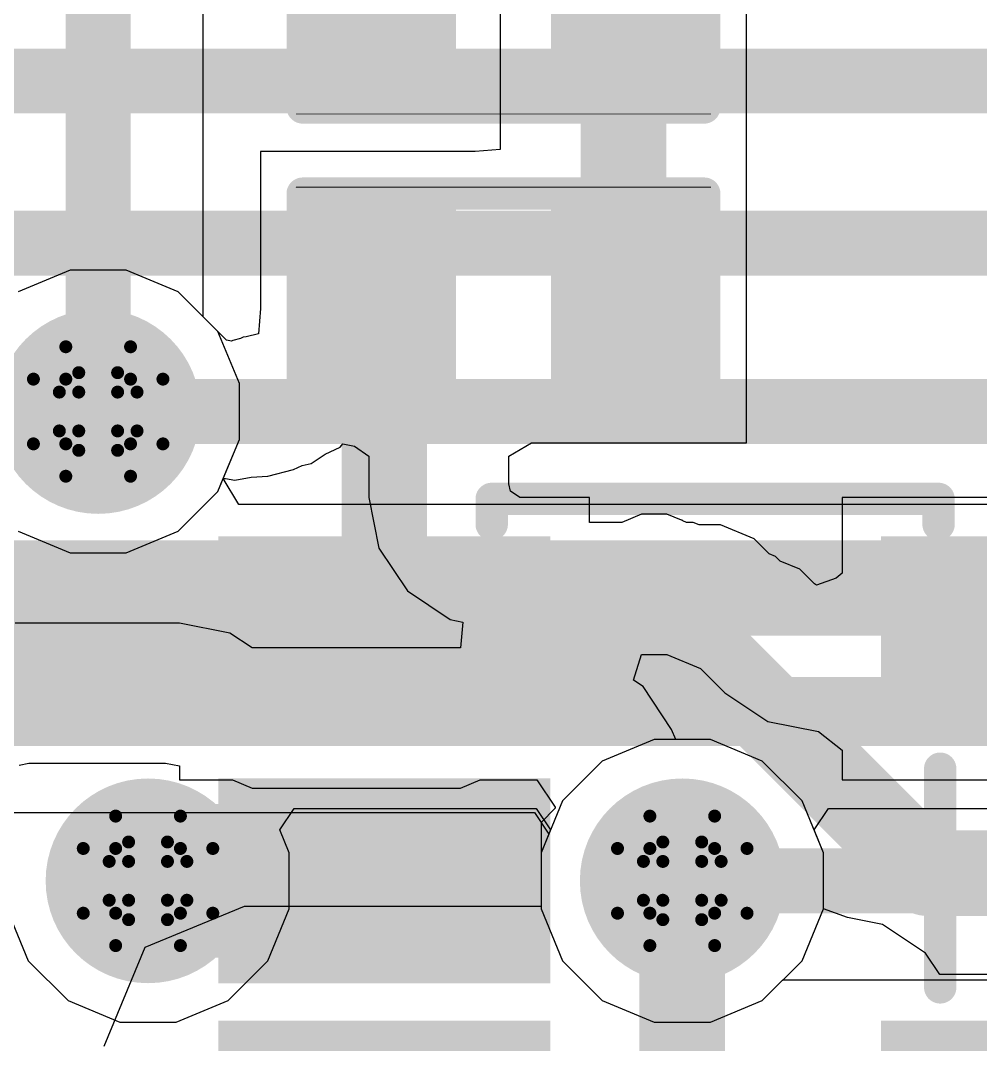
# Model space of a CAD drawing. Header units: inches. Extents: x -4 to 5258, y -4 to 5281.
# Drawn here: x 16.865 to 20.63, y 22.591 to 26.609 of the extents above; entities that cross this region are included whole.
import ezdxf

# ---------------------------------------------------------------- set-up
doc = ezdxf.new("R2010")
doc.units = ezdxf.units.IN
for name, color, linetype in [('Bottom Layer', 5, 'Continuous'), ('Bottom Solder', 6, 'Continuous'), ('Drill Drawing', 1, 'Continuous'), ('Layer 1', 16, 'Continuous'), ('Layer 2', 76, 'Continuous'), ('Top Layer', 1, 'Continuous'), ('Top Overlay', 2, 'Continuous'), ('Top Paste', 8, 'Continuous'), ('Top Solder', 216, 'Continuous'), ('Via Holes', 16, 'Continuous')]:
    doc.layers.add(name, color=color, linetype=linetype)

# ---------------------------------------------------------------- blocks, each defined once
blk = doc.blocks.new('SOT_23_5_27')
at = {"layer": 'Top Layer'}
for points in [[(-1.85000011, 1.25000004), (-0.74999977, 1.25000004), (-0.74999977, 0.65000124), (-1.85000011, 0.65000124)], [(0.74999977, 1.25000004), (1.85000011, 1.25000004), (1.85000011, 0.65000124), (0.74999977, 0.65000124)], [(-1.85000011, 0.2999994), (-0.74999977, 0.2999994), (-0.74999977, -0.2999994), (-1.85000011, -0.2999994)], [(-1.85000011, -0.65000124), (-0.74999977, -0.65000124), (-0.74999977, -1.25000004), (-1.85000011, -1.25000004)], [(0.74999977, -0.65000124), (1.85000011, -0.65000124), (1.85000011, -1.25000004), (0.74999977, -1.25000004)]]:
    blk.add_hatch(color=1, dxfattribs=at).paths.add_polyline_path(points)
at = {"layer": 'Top Paste'}
for points in [[(-1.85000011, 1.25000004), (-0.74999977, 1.25000004), (-0.74999977, 0.65000124), (-1.85000011, 0.65000124)], [(0.74999977, 1.25000004), (1.85000011, 1.25000004), (1.85000011, 0.65000124), (0.74999977, 0.65000124)], [(-1.85000011, 0.2999994), (-0.74999977, 0.2999994), (-0.74999977, -0.2999994), (-1.85000011, -0.2999994)], [(-1.85000011, -0.65000124), (-0.74999977, -0.65000124), (-0.74999977, -1.25000004), (-1.85000011, -1.25000004)], [(0.74999977, -0.65000124), (1.85000011, -0.65000124), (1.85000011, -1.25000004), (0.74999977, -1.25000004)]]:
    blk.add_hatch(color=8, dxfattribs=at).paths.add_polyline_path(points)
at = {"layer": 'Top Solder'}
for points in [[(-1.95160011, 1.35160004), (-0.6483997699999999, 1.35160004), (-0.6483997699999999, 0.54840124), (-1.95160011, 0.54840124)], [(0.6483997699999999, 1.35160004), (1.95160011, 1.35160004), (1.95160011, 0.54840124), (0.6483997699999999, 0.54840124)], [(-1.95160011, 0.4015993999999999), (-0.6483997699999999, 0.4015993999999999), (-0.6483997699999999, -0.4015993999999999), (-1.95160011, -0.4015993999999999)], [(-1.95160011, -0.54840124), (-0.6483997699999999, -0.54840124), (-0.6483997699999999, -1.35160004), (-1.95160011, -1.35160004)], [(0.6483997699999999, -0.54840124), (1.95160011, -0.54840124), (1.95160011, -1.35160004), (0.6483997699999999, -1.35160004)]]:
    blk.add_hatch(color=216, dxfattribs=at).paths.add_polyline_path(points)
at = {"layer": 'Top Overlay'}
for points in [[(-0.87900256, 1.3986002, 0.127, 0.127, 0), (-0.87900256, 1.4986, 0.127, 0.127, 0)], [(-0.87900256, 1.4986, 0.127, 0.127, 0), (0.8735974400000001, 1.4986, 0.127, 0.127, 0)], [(0.8735974400000001, 1.3986002, 0.127, 0.127, 0), (0.8735974400000001, 1.4986, 0.127, 0.127, 0)], [(-2.1336, 0.8128, 0.127, 0.127, 0), (-2.1336, 1.0668, 0.127, 0.127, 0)], [(-2.1336, 1.0668, 0.127, 0.127, 0), (-2.0066, 0.9397999999999999, 0.127, 0.127, 0)], [(-2.1336, 0.8128, 0.127, 0.127, 0), (-2.0066, 0.9397999999999999, 0.127, 0.127, 0)], [(0.88000078, -0.41800018, 0.127, 0.127, 0), (0.88000078, 0.43999912, 0.127, 0.127, 0)], [(-0.87900256, -1.4986, 0.127, 0.127, 0), (-0.87900256, -1.3986002, 0.127, 0.127, 0)], [(0.8735974400000001, -1.4986, 0.127, 0.127, 0), (0.8735974400000001, -1.3986002, 0.127, 0.127, 0)], [(-0.87900256, -1.4986, 0.127, 0.127, 0), (0.8735974400000001, -1.4986, 0.127, 0.127, 0)]]:
    blk.add_lwpolyline(points, format="xyseb", dxfattribs=at)
for points in [[(-0.9107525599999998, 1.4986, 0.0635, 0.0635, 1), (-0.8472525599999999, 1.4986, 0.0635, 0.0635, 1)], [(-0.9107525599999998, 1.4986, 0.0635, 0.0635, 1), (-0.8472525599999999, 1.4986, 0.0635, 0.0635, 1)], [(0.84184744, 1.4986, 0.0635, 0.0635, 1), (0.9053474399999999, 1.4986, 0.0635, 0.0635, 1)], [(0.84184744, 1.4986, 0.0635, 0.0635, 1), (0.9053474399999999, 1.4986, 0.0635, 0.0635, 1)], [(-0.9107525599999998, 1.3986002, 0.0635, 0.0635, 1), (-0.8472525599999999, 1.3986002, 0.0635, 0.0635, 1)], [(0.84184744, 1.3986002, 0.0635, 0.0635, 1), (0.9053474399999999, 1.3986002, 0.0635, 0.0635, 1)], [(-2.16535, 1.0668, 0.0635, 0.0635, 1), (-2.10185, 1.0668, 0.0635, 0.0635, 1)], [(-2.16535, 1.0668, 0.0635, 0.0635, 1), (-2.10185, 1.0668, 0.0635, 0.0635, 1)], [(-2.03835, 0.9397999999999999, 0.0635, 0.0635, 1), (-1.97485, 0.9397999999999999, 0.0635, 0.0635, 1)], [(-2.03835, 0.9397999999999999, 0.0635, 0.0635, 1), (-1.97485, 0.9397999999999999, 0.0635, 0.0635, 1)], [(-2.16535, 0.8128, 0.0635, 0.0635, 1), (-2.10185, 0.8128, 0.0635, 0.0635, 1)], [(-2.16535, 0.8128, 0.0635, 0.0635, 1), (-2.10185, 0.8128, 0.0635, 0.0635, 1)], [(0.84825078, 0.43999912, 0.0635, 0.0635, 1), (0.91175078, 0.43999912, 0.0635, 0.0635, 1)], [(0.84825078, -0.41800018, 0.0635, 0.0635, 1), (0.91175078, -0.41800018, 0.0635, 0.0635, 1)], [(-0.9107525599999998, -1.3986002, 0.0635, 0.0635, 1), (-0.8472525599999999, -1.3986002, 0.0635, 0.0635, 1)], [(0.84184744, -1.3986002, 0.0635, 0.0635, 1), (0.9053474399999999, -1.3986002, 0.0635, 0.0635, 1)], [(-0.9107525599999998, -1.4986, 0.0635, 0.0635, 1), (-0.8472525599999999, -1.4986, 0.0635, 0.0635, 1)], [(-0.9107525599999998, -1.4986, 0.0635, 0.0635, 1), (-0.8472525599999999, -1.4986, 0.0635, 0.0635, 1)], [(0.84184744, -1.4986, 0.0635, 0.0635, 1), (0.9053474399999999, -1.4986, 0.0635, 0.0635, 1)], [(0.84184744, -1.4986, 0.0635, 0.0635, 1), (0.9053474399999999, -1.4986, 0.0635, 0.0635, 1)]]:
    blk.add_lwpolyline(points, format="xyseb", close=True, dxfattribs=at)
blk = doc.blocks.new('R___0402_89')
at = {"layer": 'Top Layer'}
for points in [[(-0.6985, -0.3175), (-0.6985, 0.3175), (-0.2412999999999999, 0.3175), (-0.2413, -0.3175)], [(0.2412999999999999, -0.3175), (0.2413, 0.3175), (0.6985, 0.3175), (0.6985, -0.3175)]]:
    blk.add_hatch(color=1, dxfattribs=at).paths.add_polyline_path(points)
at = {"layer": 'Top Paste'}
for points in [[(-0.6985, -0.3175), (-0.6985, 0.3175), (-0.2412999999999999, 0.3175), (-0.2413, -0.3175)], [(0.2412999999999999, -0.3175), (0.2413, 0.3175), (0.6985, 0.3175), (0.6985, -0.3175)]]:
    blk.add_hatch(color=8, dxfattribs=at).paths.add_polyline_path(points)
at = {"layer": 'Top Solder'}
for points in [[(-0.75350116, -0.37250116), (-0.75350116, 0.37250116), (-0.1862988399999999, 0.37250116), (-0.18629884, -0.37250116)], [(0.1862988399999999, -0.37250116), (0.18629884, 0.37250116), (0.75350116, 0.37250116), (0.75350116, -0.37250116)]]:
    blk.add_hatch(color=216, dxfattribs=at).paths.add_polyline_path(points)
at = {"layer": 'Top Overlay'}
for points in [[(-0.7874, -0.4064, 0.127, 0.127, 0), (-0.7874, 0.4064, 0.127, 0.127, 0)], [(-0.7874, 0.4064, 0.127, 0.127, 0), (0.7874, 0.4064, 0.127, 0.127, 0)], [(0.7874, -0.4064, 0.127, 0.127, 0), (0.7874, 0.4064, 0.127, 0.127, 0)], [(-0.7874, -0.4064, 0.127, 0.127, 0), (0.7874, -0.4064, 0.127, 0.127, 0)], [(-0.8128, -0.4318, 0.0032258, 0.0032258, 0), (0.8127974599999999, -0.4318, 0.0032258, 0.0032258, 0)]]:
    blk.add_lwpolyline(points, format="xyseb", dxfattribs=at)
for points in [[(-0.8191499999999999, 0.4064, 0.0635, 0.0635, 1), (-0.7556499999999999, 0.4064, 0.0635, 0.0635, 1)], [(-0.8191499999999999, 0.4064, 0.0635, 0.0635, 1), (-0.7556499999999999, 0.4064, 0.0635, 0.0635, 1)], [(0.7556499999999999, 0.4064, 0.0635, 0.0635, 1), (0.8191499999999999, 0.4064, 0.0635, 0.0635, 1)], [(0.7556499999999999, 0.4064, 0.0635, 0.0635, 1), (0.8191499999999999, 0.4064, 0.0635, 0.0635, 1)], [(-0.8191499999999999, -0.4064, 0.0635, 0.0635, 1), (-0.7556499999999999, -0.4064, 0.0635, 0.0635, 1)], [(-0.8191499999999999, -0.4064, 0.0635, 0.0635, 1), (-0.7556499999999999, -0.4064, 0.0635, 0.0635, 1)], [(0.7556499999999999, -0.4064, 0.0635, 0.0635, 1), (0.8191499999999999, -0.4064, 0.0635, 0.0635, 1)], [(0.7556499999999999, -0.4064, 0.0635, 0.0635, 1), (0.8191499999999999, -0.4064, 0.0635, 0.0635, 1)], [(-0.81360518, -0.4318, 0.0016129, 0.0016129, 1), (-0.8119948199999999, -0.4318, 0.0016129, 0.0016129, 1)], [(0.81199228, -0.4318, 0.0016129, 0.0016129, 1), (0.8136026399999999, -0.4318, 0.0016129, 0.0016129, 1)]]:
    blk.add_lwpolyline(points, format="xyseb", close=True, dxfattribs=at)
blk = doc.blocks.new('R___0402_91')
at = {"layer": 'Top Layer'}
for points in [[(-0.6985, -0.3175), (-0.6985, 0.3175), (-0.2412999999999999, 0.3175), (-0.2413, -0.3175)], [(0.2412999999999999, -0.3175), (0.2413, 0.3175), (0.6985, 0.3175), (0.6985, -0.3175)]]:
    blk.add_hatch(color=1, dxfattribs=at).paths.add_polyline_path(points)
at = {"layer": 'Top Paste'}
for points in [[(-0.6985, -0.3175), (-0.6985, 0.3175), (-0.2412999999999999, 0.3175), (-0.2413, -0.3175)], [(0.2412999999999999, -0.3175), (0.2413, 0.3175), (0.6985, 0.3175), (0.6985, -0.3175)]]:
    blk.add_hatch(color=8, dxfattribs=at).paths.add_polyline_path(points)
at = {"layer": 'Top Solder'}
for points in [[(-0.75350116, -0.37250116), (-0.75350116, 0.37250116), (-0.1862988399999999, 0.37250116), (-0.18629884, -0.37250116)], [(0.1862988399999999, -0.37250116), (0.18629884, 0.37250116), (0.75350116, 0.37250116), (0.75350116, -0.37250116)]]:
    blk.add_hatch(color=216, dxfattribs=at).paths.add_polyline_path(points)
at = {"layer": 'Top Overlay'}
for points in [[(-0.7874, -0.4064, 0.127, 0.127, 0), (-0.78740254, 0.40640254, 0.127, 0.127, 0)], [(0.7874, 0.4064, 0.127, 0.127, 0), (-0.78740254, 0.40640254, 0.127, 0.127, 0)], [(0.7874, 0.4064, 0.127, 0.127, 0), (0.7874, -0.4064, 0.127, 0.127, 0)], [(0.7874, -0.4064, 0.127, 0.127, 0), (-0.7874, -0.4064, 0.127, 0.127, 0)], [(0.8128, -0.4318, 0.0032258, 0.0032258, 0), (-0.8127974599999999, -0.4317974599999999, 0.0032258, 0.0032258, 0)]]:
    blk.add_lwpolyline(points, format="xyseb", dxfattribs=at)
for points in [[(-0.8191525399999998, 0.40640254, 0.0635, 0.0635, 1), (-0.75565254, 0.40640254, 0.0635, 0.0635, 1)], [(-0.8191525399999998, 0.40640254, 0.0635, 0.0635, 1), (-0.75565254, 0.40640254, 0.0635, 0.0635, 1)], [(0.7556499999999999, 0.4064, 0.0635, 0.0635, 1), (0.8191499999999999, 0.4064, 0.0635, 0.0635, 1)], [(0.7556499999999999, 0.4064, 0.0635, 0.0635, 1), (0.8191499999999999, 0.4064, 0.0635, 0.0635, 1)], [(-0.8191499999999999, -0.4064, 0.0635, 0.0635, 1), (-0.7556499999999999, -0.4064, 0.0635, 0.0635, 1)], [(-0.8191499999999999, -0.4064, 0.0635, 0.0635, 1), (-0.7556499999999999, -0.4064, 0.0635, 0.0635, 1)], [(0.7556499999999999, -0.4064, 0.0635, 0.0635, 1), (0.8191499999999999, -0.4064, 0.0635, 0.0635, 1)], [(0.7556499999999999, -0.4064, 0.0635, 0.0635, 1), (0.8191499999999999, -0.4064, 0.0635, 0.0635, 1)], [(-0.8136026399999999, -0.4317974599999999, 0.0016129, 0.0016129, 1), (-0.81199228, -0.4317974599999999, 0.0016129, 0.0016129, 1)], [(0.8119948199999999, -0.4318, 0.0016129, 0.0016129, 1), (0.81360518, -0.4318, 0.0016129, 0.0016129, 1)]]:
    blk.add_lwpolyline(points, format="xyseb", close=True, dxfattribs=at)

msp = doc.modelspace()

# ---------------------------------------------------------------- hatches: boundary and pattern name
at = {"layer": 'Bottom Layer'}
h = msp.add_hatch(color=5, dxfattribs=at)
edge = h.paths.add_edge_path()
edge.add_arc((17.16941448, 25.07461838), 0.2999994, 0, 360)
h = msp.add_hatch(color=5, dxfattribs=at)
edge = h.paths.add_edge_path()
edge.add_arc((17.36494114, 23.23309552), 0.2999994, 0, 360)
h = msp.add_hatch(color=5, dxfattribs=at)
edge = h.paths.add_edge_path()
edge.add_arc((19.46017444, 23.23309552), 0.2999994, 0, 360)
at = {"layer": 'Bottom Solder'}
h = msp.add_hatch(color=6, dxfattribs=at)
edge = h.paths.add_edge_path()
edge.add_arc((17.16941448, 25.07461838), 0.4015993999999999, 0, 360)
h = msp.add_hatch(color=6, dxfattribs=at)
edge = h.paths.add_edge_path()
edge.add_arc((17.36494114, 23.23309552), 0.4015993999999999, 0, 360)
h = msp.add_hatch(color=6, dxfattribs=at)
edge = h.paths.add_edge_path()
edge.add_arc((19.46017444, 23.23309552), 0.4015993999999999, 0, 360)
at = {"layer": 'Layer 1'}
h = msp.add_hatch(color=16, dxfattribs=at)
edge = h.paths.add_edge_path()
edge.add_arc((17.16941448, 25.07461838), 0.2999994, 0, 360)
h = msp.add_hatch(color=16, dxfattribs=at)
edge = h.paths.add_edge_path()
edge.add_arc((17.36494114, 23.23309552), 0.2999994, 0, 360)
h = msp.add_hatch(color=16, dxfattribs=at)
edge = h.paths.add_edge_path()
edge.add_arc((19.46017444, 23.23309552), 0.2999994, 0, 360)
at = {"layer": 'Layer 2'}
h = msp.add_hatch(color=76, dxfattribs=at)
edge = h.paths.add_edge_path()
edge.add_arc((17.16941448, 25.07461838), 0.2999994, 0, 360)
h = msp.add_hatch(color=76, dxfattribs=at)
edge = h.paths.add_edge_path()
edge.add_arc((17.36494114, 23.23309552), 0.2999994, 0, 360)
h = msp.add_hatch(color=76, dxfattribs=at)
edge = h.paths.add_edge_path()
edge.add_arc((19.46017444, 23.23309552), 0.2999994, 0, 360)
at = {"layer": 'Top Layer'}
h = msp.add_hatch(color=1, dxfattribs=at)
edge = h.paths.add_edge_path()
edge.add_arc((17.16941448, 25.07461838), 0.2999994, 0, 360)
h = msp.add_hatch(color=1, dxfattribs=at)
edge = h.paths.add_edge_path()
edge.add_arc((17.36494114, 23.23309552), 0.2999994, 0, 360)
msp.add_hatch(color=1, dxfattribs=at).paths.add_polyline_path([(18.29177698, 22.93182104), (18.29177698, 23.53394328), (17.36494114, 23.53394328), (17.36494114, 22.93182104)])
h = msp.add_hatch(color=1, dxfattribs=at)
edge = h.paths.add_edge_path()
edge.add_arc((19.46017444, 23.23309552), 0.2999994, 0, 360)
at = {"layer": 'Top Solder'}
h = msp.add_hatch(color=216, dxfattribs=at)
edge = h.paths.add_edge_path()
edge.add_arc((17.16941448, 25.07461838), 0.4015993999999999, 0, 360)
h = msp.add_hatch(color=216, dxfattribs=at)
edge = h.paths.add_edge_path()
edge.add_arc((17.36494114, 23.23309552), 0.4015993999999999, 0, 360)
h = msp.add_hatch(color=216, dxfattribs=at)
edge = h.paths.add_edge_path()
edge.add_arc((19.46017444, 23.23309552), 0.4015993999999999, 0, 360)
at = {"layer": 'Via Holes'}
h = msp.add_hatch(color=7, dxfattribs=at)
edge = h.paths.add_edge_path()
edge.add_arc((17.16941448, 25.07461838), 0.1499997, 0, 360)
h = msp.add_hatch(color=7, dxfattribs=at)
edge = h.paths.add_edge_path()
edge.add_arc((17.36494114, 23.23309552), 0.1499997, 0, 360)
h = msp.add_hatch(color=7, dxfattribs=at)
edge = h.paths.add_edge_path()
edge.add_arc((19.46017444, 23.23309552), 0.1499997, 0, 360)

# ---------------------------------------------------------------- linework, layer by layer
at = {"layer": 'Bottom Layer'}
for p, q in [((17.05921658, 25.62861778), (16.85560002, 25.54427708)), ((17.27961238, 25.62861778), (17.05921658, 25.62861778)), ((17.48322894, 25.54427708), (17.27961238, 25.62861778)), ((17.63907318, 25.38843284), (17.48322894, 25.54427708)), ((17.72341388, 25.18481628), (17.63907318, 25.38843284)), ((17.72341388, 24.96442048), (17.72341388, 25.18481628)), ((17.66013232, 24.8116471), (17.72341388, 24.96442048)), ((17.72106184, 24.71004456), (17.66013232, 24.8116471)), ((26.9768574, 24.71004456), (17.72106184, 24.71004456)), ((15.70968156, 23.50131444), (18.88019084, 23.50131444)), ((18.88019084, 23.50131444), (18.93663726, 23.41683658)), ((18.93663726, 23.41683658), (18.90617504, 23.34329342)), ((18.90617504, 23.34329342), (18.90617504, 23.12289762)), ((18.90617504, 23.12289762), (18.99051574, 22.91928106)), ((18.99051574, 22.91928106), (19.14635998, 22.76343682)), ((19.7739889, 22.76343682), (19.85518254, 22.84463046)), ((19.85518254, 22.84463046), (21.45858294, 22.84463046)), ((19.14635998, 22.76343682), (19.34997654, 22.67909612)), ((19.57037234, 22.67909612), (19.7739889, 22.76343682)), ((19.34997654, 22.67909612), (19.57037234, 22.67909612))]:
    msp.add_line(p, q, dxfattribs=at)
for points in [[(9.87042984, 24.3215795, 0.254, 0.254, 0), (27.13776386, 24.3215795, 0.254, 0.254, 0)], [(9.8565716, 23.8897795, 0.254, 0.254, 0), (27.3166205, 23.8897795, 0.254, 0.254, 0)], [(19.46017444, 23.23309552, 0.254, 0.254, 0), (28.47186584, 23.23309552, 0.254, 0.254, 0)]]:
    msp.add_lwpolyline(points, format="xyseb", dxfattribs=at)
msp.add_lwpolyline([(19.39667444, 23.23309552, 0.127, 0.127, 1), (19.52367444, 23.23309552, 0.127, 0.127, 1)], format="xyseb", close=True, dxfattribs=at)
at = {"layer": 'Drill Drawing'}
for points in [[(17.04241448, 25.20161838, 0.0508, 0.0508, 0), (17.04241448, 25.32861838, 0.0508, 0.0508, 0)], [(17.04241448, 25.32861838, 0.0508, 0.0508, 0), (17.29641448, 25.32861838, 0.0508, 0.0508, 0)], [(17.29641448, 25.20161838, 0.0508, 0.0508, 0), (17.29641448, 25.32861838, 0.0508, 0.0508, 0)], [(17.09321448, 25.15081838, 0.0508, 0.0508, 0), (17.09321448, 25.22701838, 0.0508, 0.0508, 0)], [(17.09321448, 25.22701838, 0.0508, 0.0508, 0), (17.24561448, 25.22701838, 0.0508, 0.0508, 0)], [(17.24561448, 25.15081838, 0.0508, 0.0508, 0), (17.24561448, 25.22701838, 0.0508, 0.0508, 0)], [(16.91541448, 24.94761838, 0.0508, 0.0508, 0), (16.91541448, 25.20161838, 0.0508, 0.0508, 0)], [(16.91541448, 25.20161838, 0.0508, 0.0508, 0), (17.04241448, 25.20161838, 0.0508, 0.0508, 0)], [(17.29641448, 25.20161838, 0.0508, 0.0508, 0), (17.42341448, 25.20161838, 0.0508, 0.0508, 0)], [(17.42341448, 24.94761838, 0.0508, 0.0508, 0), (17.42341448, 25.20161838, 0.0508, 0.0508, 0)], [(17.01701448, 24.99841838, 0.0508, 0.0508, 0), (17.01701448, 25.15081838, 0.0508, 0.0508, 0)], [(17.01701448, 25.15081838, 0.0508, 0.0508, 0), (17.09321448, 25.15081838, 0.0508, 0.0508, 0)], [(17.24561448, 25.15081838, 0.0508, 0.0508, 0), (17.32181448, 25.15081838, 0.0508, 0.0508, 0)], [(17.32181448, 24.99841838, 0.0508, 0.0508, 0), (17.32181448, 25.15081838, 0.0508, 0.0508, 0)], [(17.01701448, 24.99841838, 0.0508, 0.0508, 0), (17.09321448, 24.99841838, 0.0508, 0.0508, 0)], [(17.09321448, 24.92221838, 0.0508, 0.0508, 0), (17.09321448, 24.99841838, 0.0508, 0.0508, 0)], [(17.24561448, 24.99841838, 0.0508, 0.0508, 0), (17.32181448, 24.99841838, 0.0508, 0.0508, 0)], [(17.24561448, 24.92221838, 0.0508, 0.0508, 0), (17.24561448, 24.99841838, 0.0508, 0.0508, 0)], [(16.91541448, 24.94761838, 0.0508, 0.0508, 0), (17.04241448, 24.94761838, 0.0508, 0.0508, 0)], [(17.04241448, 24.82061838, 0.0508, 0.0508, 0), (17.04241448, 24.94761838, 0.0508, 0.0508, 0)], [(17.29641448, 24.94761838, 0.0508, 0.0508, 0), (17.42341448, 24.94761838, 0.0508, 0.0508, 0)], [(17.29641448, 24.82061838, 0.0508, 0.0508, 0), (17.29641448, 24.94761838, 0.0508, 0.0508, 0)], [(17.09321448, 24.92221838, 0.0508, 0.0508, 0), (17.24561448, 24.92221838, 0.0508, 0.0508, 0)], [(17.04241448, 24.82061838, 0.0508, 0.0508, 0), (17.29641448, 24.82061838, 0.0508, 0.0508, 0)], [(17.23794114, 23.36009552, 0.0508, 0.0508, 0), (17.23794114, 23.48709552, 0.0508, 0.0508, 0)], [(17.23794114, 23.48709552, 0.0508, 0.0508, 0), (17.49194114, 23.48709552, 0.0508, 0.0508, 0)], [(17.49194114, 23.36009552, 0.0508, 0.0508, 0), (17.49194114, 23.48709552, 0.0508, 0.0508, 0)], [(19.33317444, 23.36009552, 0.0508, 0.0508, 0), (19.33317444, 23.48709552, 0.0508, 0.0508, 0)], [(19.33317444, 23.48709552, 0.0508, 0.0508, 0), (19.58717444, 23.48709552, 0.0508, 0.0508, 0)], [(19.58717444, 23.36009552, 0.0508, 0.0508, 0), (19.58717444, 23.48709552, 0.0508, 0.0508, 0)], [(17.11094114, 23.10609552, 0.0508, 0.0508, 0), (17.11094114, 23.36009552, 0.0508, 0.0508, 0)], [(17.11094114, 23.36009552, 0.0508, 0.0508, 0), (17.23794114, 23.36009552, 0.0508, 0.0508, 0)], [(17.28874114, 23.30929552, 0.0508, 0.0508, 0), (17.28874114, 23.38549552, 0.0508, 0.0508, 0)], [(17.28874114, 23.38549552, 0.0508, 0.0508, 0), (17.44114114, 23.38549552, 0.0508, 0.0508, 0)], [(17.44114114, 23.30929552, 0.0508, 0.0508, 0), (17.44114114, 23.38549552, 0.0508, 0.0508, 0)], [(17.49194114, 23.36009552, 0.0508, 0.0508, 0), (17.61894114, 23.36009552, 0.0508, 0.0508, 0)], [(17.61894114, 23.10609552, 0.0508, 0.0508, 0), (17.61894114, 23.36009552, 0.0508, 0.0508, 0)], [(19.20617444, 23.10609552, 0.0508, 0.0508, 0), (19.20617444, 23.36009552, 0.0508, 0.0508, 0)], [(19.20617444, 23.36009552, 0.0508, 0.0508, 0), (19.33317444, 23.36009552, 0.0508, 0.0508, 0)], [(19.38397444, 23.30929552, 0.0508, 0.0508, 0), (19.38397444, 23.38549552, 0.0508, 0.0508, 0)], [(19.38397444, 23.38549552, 0.0508, 0.0508, 0), (19.53637444, 23.38549552, 0.0508, 0.0508, 0)], [(19.53637444, 23.30929552, 0.0508, 0.0508, 0), (19.53637444, 23.38549552, 0.0508, 0.0508, 0)], [(19.58717444, 23.36009552, 0.0508, 0.0508, 0), (19.71417444, 23.36009552, 0.0508, 0.0508, 0)], [(19.71417444, 23.10609552, 0.0508, 0.0508, 0), (19.71417444, 23.36009552, 0.0508, 0.0508, 0)], [(17.21254114, 23.15689552, 0.0508, 0.0508, 0), (17.21254114, 23.30929552, 0.0508, 0.0508, 0)], [(17.21254114, 23.30929552, 0.0508, 0.0508, 0), (17.28874114, 23.30929552, 0.0508, 0.0508, 0)], [(17.44114114, 23.30929552, 0.0508, 0.0508, 0), (17.51734114, 23.30929552, 0.0508, 0.0508, 0)], [(17.51734114, 23.15689552, 0.0508, 0.0508, 0), (17.51734114, 23.30929552, 0.0508, 0.0508, 0)], [(19.30777444, 23.15689552, 0.0508, 0.0508, 0), (19.30777444, 23.30929552, 0.0508, 0.0508, 0)], [(19.30777444, 23.30929552, 0.0508, 0.0508, 0), (19.38397444, 23.30929552, 0.0508, 0.0508, 0)], [(19.53637444, 23.30929552, 0.0508, 0.0508, 0), (19.61257444, 23.30929552, 0.0508, 0.0508, 0)], [(19.61257444, 23.15689552, 0.0508, 0.0508, 0), (19.61257444, 23.30929552, 0.0508, 0.0508, 0)], [(17.21254114, 23.15689552, 0.0508, 0.0508, 0), (17.28874114, 23.15689552, 0.0508, 0.0508, 0)], [(17.28874114, 23.08069552, 0.0508, 0.0508, 0), (17.28874114, 23.15689552, 0.0508, 0.0508, 0)], [(17.44114114, 23.15689552, 0.0508, 0.0508, 0), (17.51734114, 23.15689552, 0.0508, 0.0508, 0)], [(17.44114114, 23.08069552, 0.0508, 0.0508, 0), (17.44114114, 23.15689552, 0.0508, 0.0508, 0)], [(19.30777444, 23.15689552, 0.0508, 0.0508, 0), (19.38397444, 23.15689552, 0.0508, 0.0508, 0)], [(19.38397444, 23.08069552, 0.0508, 0.0508, 0), (19.38397444, 23.15689552, 0.0508, 0.0508, 0)], [(19.53637444, 23.15689552, 0.0508, 0.0508, 0), (19.61257444, 23.15689552, 0.0508, 0.0508, 0)], [(19.53637444, 23.08069552, 0.0508, 0.0508, 0), (19.53637444, 23.15689552, 0.0508, 0.0508, 0)], [(17.11094114, 23.10609552, 0.0508, 0.0508, 0), (17.23794114, 23.10609552, 0.0508, 0.0508, 0)], [(17.23794114, 22.97909552, 0.0508, 0.0508, 0), (17.23794114, 23.10609552, 0.0508, 0.0508, 0)], [(17.28874114, 23.08069552, 0.0508, 0.0508, 0), (17.44114114, 23.08069552, 0.0508, 0.0508, 0)], [(17.49194114, 23.10609552, 0.0508, 0.0508, 0), (17.61894114, 23.10609552, 0.0508, 0.0508, 0)], [(17.49194114, 22.97909552, 0.0508, 0.0508, 0), (17.49194114, 23.10609552, 0.0508, 0.0508, 0)], [(19.20617444, 23.10609552, 0.0508, 0.0508, 0), (19.33317444, 23.10609552, 0.0508, 0.0508, 0)], [(19.33317444, 22.97909552, 0.0508, 0.0508, 0), (19.33317444, 23.10609552, 0.0508, 0.0508, 0)], [(19.38397444, 23.08069552, 0.0508, 0.0508, 0), (19.53637444, 23.08069552, 0.0508, 0.0508, 0)], [(19.58717444, 23.10609552, 0.0508, 0.0508, 0), (19.71417444, 23.10609552, 0.0508, 0.0508, 0)], [(19.58717444, 22.97909552, 0.0508, 0.0508, 0), (19.58717444, 23.10609552, 0.0508, 0.0508, 0)], [(17.23794114, 22.97909552, 0.0508, 0.0508, 0), (17.49194114, 22.97909552, 0.0508, 0.0508, 0)], [(19.33317444, 22.97909552, 0.0508, 0.0508, 0), (19.58717444, 22.97909552, 0.0508, 0.0508, 0)]]:
    msp.add_lwpolyline(points, format="xyseb", dxfattribs=at)
for points in [[(17.02971448, 25.32861838, 0.0254, 0.0254, 1), (17.05511448, 25.32861838, 0.0254, 0.0254, 1)], [(17.02971448, 25.32861838, 0.0254, 0.0254, 1), (17.05511448, 25.32861838, 0.0254, 0.0254, 1)], [(17.28371448, 25.32861838, 0.0254, 0.0254, 1), (17.30911448, 25.32861838, 0.0254, 0.0254, 1)], [(17.28371448, 25.32861838, 0.0254, 0.0254, 1), (17.30911448, 25.32861838, 0.0254, 0.0254, 1)], [(17.08051448, 25.22701838, 0.0254, 0.0254, 1), (17.10591448, 25.22701838, 0.0254, 0.0254, 1)], [(17.08051448, 25.22701838, 0.0254, 0.0254, 1), (17.10591448, 25.22701838, 0.0254, 0.0254, 1)], [(17.23291448, 25.22701838, 0.0254, 0.0254, 1), (17.25831448, 25.22701838, 0.0254, 0.0254, 1)], [(17.23291448, 25.22701838, 0.0254, 0.0254, 1), (17.25831448, 25.22701838, 0.0254, 0.0254, 1)], [(16.90271448, 25.20161838, 0.0254, 0.0254, 1), (16.92811448, 25.20161838, 0.0254, 0.0254, 1)], [(16.90271448, 25.20161838, 0.0254, 0.0254, 1), (16.92811448, 25.20161838, 0.0254, 0.0254, 1)], [(17.02971448, 25.20161838, 0.0254, 0.0254, 1), (17.05511448, 25.20161838, 0.0254, 0.0254, 1)], [(17.02971448, 25.20161838, 0.0254, 0.0254, 1), (17.05511448, 25.20161838, 0.0254, 0.0254, 1)], [(17.28371448, 25.20161838, 0.0254, 0.0254, 1), (17.30911448, 25.20161838, 0.0254, 0.0254, 1)], [(17.28371448, 25.20161838, 0.0254, 0.0254, 1), (17.30911448, 25.20161838, 0.0254, 0.0254, 1)], [(17.41071448, 25.20161838, 0.0254, 0.0254, 1), (17.43611448, 25.20161838, 0.0254, 0.0254, 1)], [(17.41071448, 25.20161838, 0.0254, 0.0254, 1), (17.43611448, 25.20161838, 0.0254, 0.0254, 1)], [(17.00431448, 25.15081838, 0.0254, 0.0254, 1), (17.02971448, 25.15081838, 0.0254, 0.0254, 1)], [(17.00431448, 25.15081838, 0.0254, 0.0254, 1), (17.02971448, 25.15081838, 0.0254, 0.0254, 1)], [(17.08051448, 25.15081838, 0.0254, 0.0254, 1), (17.10591448, 25.15081838, 0.0254, 0.0254, 1)], [(17.08051448, 25.15081838, 0.0254, 0.0254, 1), (17.10591448, 25.15081838, 0.0254, 0.0254, 1)], [(17.23291448, 25.15081838, 0.0254, 0.0254, 1), (17.25831448, 25.15081838, 0.0254, 0.0254, 1)], [(17.23291448, 25.15081838, 0.0254, 0.0254, 1), (17.25831448, 25.15081838, 0.0254, 0.0254, 1)], [(17.30911448, 25.15081838, 0.0254, 0.0254, 1), (17.33451448, 25.15081838, 0.0254, 0.0254, 1)], [(17.30911448, 25.15081838, 0.0254, 0.0254, 1), (17.33451448, 25.15081838, 0.0254, 0.0254, 1)], [(17.00431448, 24.99841838, 0.0254, 0.0254, 1), (17.02971448, 24.99841838, 0.0254, 0.0254, 1)], [(17.00431448, 24.99841838, 0.0254, 0.0254, 1), (17.02971448, 24.99841838, 0.0254, 0.0254, 1)], [(17.08051448, 24.99841838, 0.0254, 0.0254, 1), (17.10591448, 24.99841838, 0.0254, 0.0254, 1)], [(17.08051448, 24.99841838, 0.0254, 0.0254, 1), (17.10591448, 24.99841838, 0.0254, 0.0254, 1)], [(17.23291448, 24.99841838, 0.0254, 0.0254, 1), (17.25831448, 24.99841838, 0.0254, 0.0254, 1)], [(17.23291448, 24.99841838, 0.0254, 0.0254, 1), (17.25831448, 24.99841838, 0.0254, 0.0254, 1)], [(17.30911448, 24.99841838, 0.0254, 0.0254, 1), (17.33451448, 24.99841838, 0.0254, 0.0254, 1)], [(17.30911448, 24.99841838, 0.0254, 0.0254, 1), (17.33451448, 24.99841838, 0.0254, 0.0254, 1)], [(16.90271448, 24.94761838, 0.0254, 0.0254, 1), (16.92811448, 24.94761838, 0.0254, 0.0254, 1)], [(16.90271448, 24.94761838, 0.0254, 0.0254, 1), (16.92811448, 24.94761838, 0.0254, 0.0254, 1)], [(17.02971448, 24.94761838, 0.0254, 0.0254, 1), (17.05511448, 24.94761838, 0.0254, 0.0254, 1)], [(17.02971448, 24.94761838, 0.0254, 0.0254, 1), (17.05511448, 24.94761838, 0.0254, 0.0254, 1)], [(17.28371448, 24.94761838, 0.0254, 0.0254, 1), (17.30911448, 24.94761838, 0.0254, 0.0254, 1)], [(17.28371448, 24.94761838, 0.0254, 0.0254, 1), (17.30911448, 24.94761838, 0.0254, 0.0254, 1)], [(17.41071448, 24.94761838, 0.0254, 0.0254, 1), (17.43611448, 24.94761838, 0.0254, 0.0254, 1)], [(17.41071448, 24.94761838, 0.0254, 0.0254, 1), (17.43611448, 24.94761838, 0.0254, 0.0254, 1)], [(17.08051448, 24.92221838, 0.0254, 0.0254, 1), (17.10591448, 24.92221838, 0.0254, 0.0254, 1)], [(17.08051448, 24.92221838, 0.0254, 0.0254, 1), (17.10591448, 24.92221838, 0.0254, 0.0254, 1)], [(17.23291448, 24.92221838, 0.0254, 0.0254, 1), (17.25831448, 24.92221838, 0.0254, 0.0254, 1)], [(17.23291448, 24.92221838, 0.0254, 0.0254, 1), (17.25831448, 24.92221838, 0.0254, 0.0254, 1)], [(17.02971448, 24.82061838, 0.0254, 0.0254, 1), (17.05511448, 24.82061838, 0.0254, 0.0254, 1)], [(17.02971448, 24.82061838, 0.0254, 0.0254, 1), (17.05511448, 24.82061838, 0.0254, 0.0254, 1)], [(17.28371448, 24.82061838, 0.0254, 0.0254, 1), (17.30911448, 24.82061838, 0.0254, 0.0254, 1)], [(17.28371448, 24.82061838, 0.0254, 0.0254, 1), (17.30911448, 24.82061838, 0.0254, 0.0254, 1)], [(17.22524114, 23.48709552, 0.0254, 0.0254, 1), (17.25064114, 23.48709552, 0.0254, 0.0254, 1)], [(17.22524114, 23.48709552, 0.0254, 0.0254, 1), (17.25064114, 23.48709552, 0.0254, 0.0254, 1)], [(17.47924114, 23.48709552, 0.0254, 0.0254, 1), (17.50464114, 23.48709552, 0.0254, 0.0254, 1)], [(17.47924114, 23.48709552, 0.0254, 0.0254, 1), (17.50464114, 23.48709552, 0.0254, 0.0254, 1)], [(19.32047444, 23.48709552, 0.0254, 0.0254, 1), (19.34587444, 23.48709552, 0.0254, 0.0254, 1)], [(19.32047444, 23.48709552, 0.0254, 0.0254, 1), (19.34587444, 23.48709552, 0.0254, 0.0254, 1)], [(19.57447444, 23.48709552, 0.0254, 0.0254, 1), (19.59987444, 23.48709552, 0.0254, 0.0254, 1)], [(19.57447444, 23.48709552, 0.0254, 0.0254, 1), (19.59987444, 23.48709552, 0.0254, 0.0254, 1)], [(17.09824114, 23.36009552, 0.0254, 0.0254, 1), (17.12364114, 23.36009552, 0.0254, 0.0254, 1)], [(17.09824114, 23.36009552, 0.0254, 0.0254, 1), (17.12364114, 23.36009552, 0.0254, 0.0254, 1)], [(17.22524114, 23.36009552, 0.0254, 0.0254, 1), (17.25064114, 23.36009552, 0.0254, 0.0254, 1)], [(17.22524114, 23.36009552, 0.0254, 0.0254, 1), (17.25064114, 23.36009552, 0.0254, 0.0254, 1)], [(17.27604114, 23.38549552, 0.0254, 0.0254, 1), (17.30144114, 23.38549552, 0.0254, 0.0254, 1)], [(17.27604114, 23.38549552, 0.0254, 0.0254, 1), (17.30144114, 23.38549552, 0.0254, 0.0254, 1)], [(17.42844114, 23.38549552, 0.0254, 0.0254, 1), (17.45384114, 23.38549552, 0.0254, 0.0254, 1)], [(17.42844114, 23.38549552, 0.0254, 0.0254, 1), (17.45384114, 23.38549552, 0.0254, 0.0254, 1)], [(17.47924114, 23.36009552, 0.0254, 0.0254, 1), (17.50464114, 23.36009552, 0.0254, 0.0254, 1)], [(17.47924114, 23.36009552, 0.0254, 0.0254, 1), (17.50464114, 23.36009552, 0.0254, 0.0254, 1)], [(17.60624114, 23.36009552, 0.0254, 0.0254, 1), (17.63164114, 23.36009552, 0.0254, 0.0254, 1)], [(17.60624114, 23.36009552, 0.0254, 0.0254, 1), (17.63164114, 23.36009552, 0.0254, 0.0254, 1)], [(19.19347444, 23.36009552, 0.0254, 0.0254, 1), (19.21887444, 23.36009552, 0.0254, 0.0254, 1)], [(19.19347444, 23.36009552, 0.0254, 0.0254, 1), (19.21887444, 23.36009552, 0.0254, 0.0254, 1)], [(19.32047444, 23.36009552, 0.0254, 0.0254, 1), (19.34587444, 23.36009552, 0.0254, 0.0254, 1)], [(19.32047444, 23.36009552, 0.0254, 0.0254, 1), (19.34587444, 23.36009552, 0.0254, 0.0254, 1)], [(19.37127444, 23.38549552, 0.0254, 0.0254, 1), (19.39667444, 23.38549552, 0.0254, 0.0254, 1)], [(19.37127444, 23.38549552, 0.0254, 0.0254, 1), (19.39667444, 23.38549552, 0.0254, 0.0254, 1)], [(19.52367444, 23.38549552, 0.0254, 0.0254, 1), (19.54907444, 23.38549552, 0.0254, 0.0254, 1)], [(19.52367444, 23.38549552, 0.0254, 0.0254, 1), (19.54907444, 23.38549552, 0.0254, 0.0254, 1)], [(19.57447444, 23.36009552, 0.0254, 0.0254, 1), (19.59987444, 23.36009552, 0.0254, 0.0254, 1)], [(19.57447444, 23.36009552, 0.0254, 0.0254, 1), (19.59987444, 23.36009552, 0.0254, 0.0254, 1)], [(19.70147444, 23.36009552, 0.0254, 0.0254, 1), (19.72687444, 23.36009552, 0.0254, 0.0254, 1)], [(19.70147444, 23.36009552, 0.0254, 0.0254, 1), (19.72687444, 23.36009552, 0.0254, 0.0254, 1)], [(17.19984114, 23.30929552, 0.0254, 0.0254, 1), (17.22524114, 23.30929552, 0.0254, 0.0254, 1)], [(17.19984114, 23.30929552, 0.0254, 0.0254, 1), (17.22524114, 23.30929552, 0.0254, 0.0254, 1)], [(17.27604114, 23.30929552, 0.0254, 0.0254, 1), (17.30144114, 23.30929552, 0.0254, 0.0254, 1)], [(17.27604114, 23.30929552, 0.0254, 0.0254, 1), (17.30144114, 23.30929552, 0.0254, 0.0254, 1)], [(17.42844114, 23.30929552, 0.0254, 0.0254, 1), (17.45384114, 23.30929552, 0.0254, 0.0254, 1)], [(17.42844114, 23.30929552, 0.0254, 0.0254, 1), (17.45384114, 23.30929552, 0.0254, 0.0254, 1)], [(17.50464114, 23.30929552, 0.0254, 0.0254, 1), (17.53004114, 23.30929552, 0.0254, 0.0254, 1)], [(17.50464114, 23.30929552, 0.0254, 0.0254, 1), (17.53004114, 23.30929552, 0.0254, 0.0254, 1)], [(19.29507444, 23.30929552, 0.0254, 0.0254, 1), (19.32047444, 23.30929552, 0.0254, 0.0254, 1)], [(19.29507444, 23.30929552, 0.0254, 0.0254, 1), (19.32047444, 23.30929552, 0.0254, 0.0254, 1)], [(19.37127444, 23.30929552, 0.0254, 0.0254, 1), (19.39667444, 23.30929552, 0.0254, 0.0254, 1)], [(19.37127444, 23.30929552, 0.0254, 0.0254, 1), (19.39667444, 23.30929552, 0.0254, 0.0254, 1)], [(19.52367444, 23.30929552, 0.0254, 0.0254, 1), (19.54907444, 23.30929552, 0.0254, 0.0254, 1)], [(19.52367444, 23.30929552, 0.0254, 0.0254, 1), (19.54907444, 23.30929552, 0.0254, 0.0254, 1)], [(19.59987444, 23.30929552, 0.0254, 0.0254, 1), (19.62527444, 23.30929552, 0.0254, 0.0254, 1)], [(19.59987444, 23.30929552, 0.0254, 0.0254, 1), (19.62527444, 23.30929552, 0.0254, 0.0254, 1)], [(17.19984114, 23.15689552, 0.0254, 0.0254, 1), (17.22524114, 23.15689552, 0.0254, 0.0254, 1)], [(17.19984114, 23.15689552, 0.0254, 0.0254, 1), (17.22524114, 23.15689552, 0.0254, 0.0254, 1)], [(17.27604114, 23.15689552, 0.0254, 0.0254, 1), (17.30144114, 23.15689552, 0.0254, 0.0254, 1)], [(17.27604114, 23.15689552, 0.0254, 0.0254, 1), (17.30144114, 23.15689552, 0.0254, 0.0254, 1)], [(17.42844114, 23.15689552, 0.0254, 0.0254, 1), (17.45384114, 23.15689552, 0.0254, 0.0254, 1)], [(17.42844114, 23.15689552, 0.0254, 0.0254, 1), (17.45384114, 23.15689552, 0.0254, 0.0254, 1)], [(17.50464114, 23.15689552, 0.0254, 0.0254, 1), (17.53004114, 23.15689552, 0.0254, 0.0254, 1)], [(17.50464114, 23.15689552, 0.0254, 0.0254, 1), (17.53004114, 23.15689552, 0.0254, 0.0254, 1)], [(19.29507444, 23.15689552, 0.0254, 0.0254, 1), (19.32047444, 23.15689552, 0.0254, 0.0254, 1)], [(19.29507444, 23.15689552, 0.0254, 0.0254, 1), (19.32047444, 23.15689552, 0.0254, 0.0254, 1)], [(19.37127444, 23.15689552, 0.0254, 0.0254, 1), (19.39667444, 23.15689552, 0.0254, 0.0254, 1)], [(19.37127444, 23.15689552, 0.0254, 0.0254, 1), (19.39667444, 23.15689552, 0.0254, 0.0254, 1)], [(19.52367444, 23.15689552, 0.0254, 0.0254, 1), (19.54907444, 23.15689552, 0.0254, 0.0254, 1)], [(19.52367444, 23.15689552, 0.0254, 0.0254, 1), (19.54907444, 23.15689552, 0.0254, 0.0254, 1)], [(19.59987444, 23.15689552, 0.0254, 0.0254, 1), (19.62527444, 23.15689552, 0.0254, 0.0254, 1)], [(19.59987444, 23.15689552, 0.0254, 0.0254, 1), (19.62527444, 23.15689552, 0.0254, 0.0254, 1)], [(17.09824114, 23.10609552, 0.0254, 0.0254, 1), (17.12364114, 23.10609552, 0.0254, 0.0254, 1)], [(17.09824114, 23.10609552, 0.0254, 0.0254, 1), (17.12364114, 23.10609552, 0.0254, 0.0254, 1)], [(17.22524114, 23.10609552, 0.0254, 0.0254, 1), (17.25064114, 23.10609552, 0.0254, 0.0254, 1)], [(17.22524114, 23.10609552, 0.0254, 0.0254, 1), (17.25064114, 23.10609552, 0.0254, 0.0254, 1)], [(17.27604114, 23.08069552, 0.0254, 0.0254, 1), (17.30144114, 23.08069552, 0.0254, 0.0254, 1)], [(17.27604114, 23.08069552, 0.0254, 0.0254, 1), (17.30144114, 23.08069552, 0.0254, 0.0254, 1)], [(17.42844114, 23.08069552, 0.0254, 0.0254, 1), (17.45384114, 23.08069552, 0.0254, 0.0254, 1)], [(17.42844114, 23.08069552, 0.0254, 0.0254, 1), (17.45384114, 23.08069552, 0.0254, 0.0254, 1)], [(17.47924114, 23.10609552, 0.0254, 0.0254, 1), (17.50464114, 23.10609552, 0.0254, 0.0254, 1)], [(17.47924114, 23.10609552, 0.0254, 0.0254, 1), (17.50464114, 23.10609552, 0.0254, 0.0254, 1)], [(17.60624114, 23.10609552, 0.0254, 0.0254, 1), (17.63164114, 23.10609552, 0.0254, 0.0254, 1)], [(17.60624114, 23.10609552, 0.0254, 0.0254, 1), (17.63164114, 23.10609552, 0.0254, 0.0254, 1)], [(19.19347444, 23.10609552, 0.0254, 0.0254, 1), (19.21887444, 23.10609552, 0.0254, 0.0254, 1)], [(19.19347444, 23.10609552, 0.0254, 0.0254, 1), (19.21887444, 23.10609552, 0.0254, 0.0254, 1)], [(19.32047444, 23.10609552, 0.0254, 0.0254, 1), (19.34587444, 23.10609552, 0.0254, 0.0254, 1)], [(19.32047444, 23.10609552, 0.0254, 0.0254, 1), (19.34587444, 23.10609552, 0.0254, 0.0254, 1)], [(19.37127444, 23.08069552, 0.0254, 0.0254, 1), (19.39667444, 23.08069552, 0.0254, 0.0254, 1)], [(19.37127444, 23.08069552, 0.0254, 0.0254, 1), (19.39667444, 23.08069552, 0.0254, 0.0254, 1)], [(19.52367444, 23.08069552, 0.0254, 0.0254, 1), (19.54907444, 23.08069552, 0.0254, 0.0254, 1)], [(19.52367444, 23.08069552, 0.0254, 0.0254, 1), (19.54907444, 23.08069552, 0.0254, 0.0254, 1)], [(19.57447444, 23.10609552, 0.0254, 0.0254, 1), (19.59987444, 23.10609552, 0.0254, 0.0254, 1)], [(19.57447444, 23.10609552, 0.0254, 0.0254, 1), (19.59987444, 23.10609552, 0.0254, 0.0254, 1)], [(19.70147444, 23.10609552, 0.0254, 0.0254, 1), (19.72687444, 23.10609552, 0.0254, 0.0254, 1)], [(19.70147444, 23.10609552, 0.0254, 0.0254, 1), (19.72687444, 23.10609552, 0.0254, 0.0254, 1)], [(17.22524114, 22.97909552, 0.0254, 0.0254, 1), (17.25064114, 22.97909552, 0.0254, 0.0254, 1)], [(17.22524114, 22.97909552, 0.0254, 0.0254, 1), (17.25064114, 22.97909552, 0.0254, 0.0254, 1)], [(17.47924114, 22.97909552, 0.0254, 0.0254, 1), (17.50464114, 22.97909552, 0.0254, 0.0254, 1)], [(17.47924114, 22.97909552, 0.0254, 0.0254, 1), (17.50464114, 22.97909552, 0.0254, 0.0254, 1)], [(19.32047444, 22.97909552, 0.0254, 0.0254, 1), (19.34587444, 22.97909552, 0.0254, 0.0254, 1)], [(19.32047444, 22.97909552, 0.0254, 0.0254, 1), (19.34587444, 22.97909552, 0.0254, 0.0254, 1)], [(19.57447444, 22.97909552, 0.0254, 0.0254, 1), (19.59987444, 22.97909552, 0.0254, 0.0254, 1)], [(19.57447444, 22.97909552, 0.0254, 0.0254, 1), (19.59987444, 22.97909552, 0.0254, 0.0254, 1)]]:
    msp.add_lwpolyline(points, format="xyseb", close=True, dxfattribs=at)
at = {"layer": 'Layer 1'}
for p, q in [((17.05921658, 25.62861778), (16.85560002, 25.54427708)), ((17.27961238, 25.62861778), (17.05921658, 25.62861778)), ((17.48322894, 25.54427708), (17.27961238, 25.62861778)), ((17.63907318, 25.38843284), (17.48322894, 25.54427708)), ((17.72341388, 25.18481628), (17.63907318, 25.38843284)), ((17.72341388, 24.96442048), (17.72341388, 25.18481628)), ((17.63907318, 24.76080392), (17.72341388, 24.96442048)), ((17.48322894, 24.60495968), (17.63907318, 24.76080392)), ((16.85560002, 24.60495968), (17.05921658, 24.52061898)), ((17.27961238, 24.52061898), (17.48322894, 24.60495968)), ((17.05921658, 24.52061898), (17.27961238, 24.52061898)), ((19.34997654, 23.78709492), (19.14635998, 23.70275422)), ((19.57037234, 23.78709492), (19.34997654, 23.78709492)), ((19.7739889, 23.70275422), (19.57037234, 23.78709492)), ((19.14635998, 23.70275422), (18.99051574, 23.54690998)), ((19.92983314, 23.54690998), (19.7739889, 23.70275422)), ((18.99051574, 23.54690998), (18.90617504, 23.34329342)), ((20.01417384, 23.34329342), (19.92983314, 23.54690998)), ((18.90617504, 23.34329342), (18.90617504, 23.12289762)), ((20.01417384, 23.12289762), (20.01417384, 23.34329342)), ((18.90617504, 23.12289762), (18.99051574, 22.91928106)), ((19.92983314, 22.91928106), (20.01417384, 23.12289762)), ((18.99051574, 22.91928106), (19.14635998, 22.76343682)), ((19.7739889, 22.76343682), (19.92983314, 22.91928106)), ((19.14635998, 22.76343682), (19.34997654, 22.67909612)), ((19.57037234, 22.67909612), (19.7739889, 22.76343682)), ((19.34997654, 22.67909612), (19.57037234, 22.67909612))]:
    msp.add_line(p, q, dxfattribs=at)
at = {"layer": 'Layer 2'}
for p, q in [((17.88194798, 23.4326049), (17.9383944, 23.51708276)), ((17.9383944, 23.51708276), (18.88672118, 23.51708276)), ((18.88672118, 23.51708276), (18.9431676, 23.4326049)), ((19.97718128, 23.4326049), (20.0336277, 23.51708276)), ((20.0336277, 23.51708276), (31.20704198, 23.51708276)), ((17.91894054, 23.34329342), (17.88194798, 23.4326049)), ((18.9431676, 23.4326049), (18.90617504, 23.34329342)), ((20.01417384, 23.34329342), (19.97718128, 23.4326049)), ((17.91894054, 23.12289762), (17.91894054, 23.34329342)), ((18.90617504, 23.34329342), (18.90617504, 23.12289762)), ((20.01417384, 23.12289762), (20.01417384, 23.34329342)), ((16.81094174, 23.12289762), (16.89528244, 22.91928106)), ((17.83459984, 22.91928106), (17.91894054, 23.12289762)), ((18.90617504, 23.12289762), (18.99051574, 22.91928106)), ((19.92983314, 22.91928106), (20.01417384, 23.12289762)), ((16.89528244, 22.91928106), (17.05112668, 22.76343682)), ((17.6787556, 22.76343682), (17.83459984, 22.91928106)), ((18.99051574, 22.91928106), (19.14635998, 22.76343682)), ((19.7739889, 22.76343682), (19.92983314, 22.91928106)), ((17.05112668, 22.76343682), (17.25474324, 22.67909612)), ((17.47513904, 22.67909612), (17.6787556, 22.76343682)), ((19.14635998, 22.76343682), (19.34997654, 22.67909612)), ((19.57037234, 22.67909612), (19.7739889, 22.76343682)), ((17.25474324, 22.67909612), (17.47513904, 22.67909612)), ((19.34997654, 22.67909612), (19.57037234, 22.67909612))]:
    msp.add_line(p, q, dxfattribs=at)
for points in [[(11.14714814, 26.37135696, 0.254, 0.254, 0), (30.86686486, 26.3713595, 0.254, 0.254, 0)], [(16.20042226, 25.73502092, 0.254, 0.254, 0), (30.90086784, 25.73502092, 0.254, 0.254, 0)], [(17.16941448, 25.07461838, 0.254, 0.254, 0), (30.94580806, 25.07461838, 0.254, 0.254, 0)], [(15.43158712, 24.44260542, 0.254, 0.254, 0), (31.04153558, 24.44260542, 0.254, 0.254, 0)], [(15.86045088, 23.90554782, 0.254, 0.254, 0), (31.20704198, 23.90554782, 0.254, 0.254, 0)]]:
    msp.add_lwpolyline(points, format="xyseb", dxfattribs=at)
msp.add_lwpolyline([(17.10591448, 25.07461838, 0.127, 0.127, 1), (17.23291448, 25.07461838, 0.127, 0.127, 1)], format="xyseb", close=True, dxfattribs=at)
at = {"layer": 'Top Layer'}
for p, q in [((17.58180634, 25.44569968), (17.58180634, 28.01340854)), ((18.7462795, 27.245564), (18.7462795, 26.10256654)), ((19.7114795, 26.10256907999999), (19.7114795, 27.245564)), ((18.64800436, 26.09453506), (17.8064795, 26.09453506)), ((17.8064795, 26.09453506), (17.8064795, 25.4787273)), ((18.7462795, 26.10256654), (18.64800436, 26.09453506)), ((19.71148458, 26.10256907999999), (19.7114795, 26.10256907999999)), ((19.7114795, 26.000964), (19.71148204, 26.09452998)), ((19.71148204, 26.09452998), (19.71148458, 26.09452998)), ((19.71148458, 26.09452998), (19.71148458, 26.10256907999999)), ((19.7114795, 24.95153506), (19.7114795, 26.000964)), ((17.8064795, 25.4787273), (17.79850898, 25.3797308)), ((17.67303806, 25.35446796), (17.58180634, 25.44569968)), ((17.69292118, 25.35051318), (17.67303806, 25.35446796)), ((17.72805192, 25.36155202), (17.69691152, 25.353518)), ((17.73815604, 25.36641866), (17.72805192, 25.36155202)), ((17.74935236, 25.36704858), (17.73815604, 25.36641866)), ((17.79850898, 25.3797308), (17.74935236, 25.36704858)), ((17.69691152, 25.353518), (17.69292118, 25.35051318)), ((18.0590444, 24.90663294), (18.11795208, 24.9350022)), ((18.11795208, 24.9350022), (18.12878772, 24.94712816)), ((18.12878772, 24.94712816), (18.17485062, 24.93924654)), ((18.17485062, 24.93924654), (18.23038772, 24.89992988)), ((18.78024184, 24.89992734), (18.86883958, 24.95153506)), ((18.86883958, 24.95153506), (19.7114795, 24.95153506)), ((18.00469094, 24.87031348), (18.0590444, 24.90663294)), ((18.23038772, 24.89992988), (18.23038772, 24.73709556)), ((18.78024184, 24.79125598), (18.78024184, 24.89992734)), ((17.83427472, 24.82109844), (17.93587472, 24.84731124)), ((17.93587472, 24.84731124), (17.96882106, 24.86317862)), ((17.96882106, 24.86317862), (18.00469094, 24.87031348)), ((17.63907318, 24.76080392), (17.65999008, 24.81130166)), ((17.65999008, 24.81130166), (17.66900962, 24.81180966)), ((17.66900962, 24.81180966), (17.7048795, 24.8046748)), ((17.7048795, 24.8046748), (17.76900434, 24.81743068)), ((17.76900434, 24.81743068), (17.83427472, 24.82109844)), ((17.48322894, 24.60495968), (17.63907318, 24.76080392)), ((18.78600764, 24.76226442), (18.78024184, 24.79125598)), ((18.82367584, 24.73709556), (18.78600764, 24.76226442)), ((18.23038772, 24.73709556), (18.2698136, 24.53888412)), ((19.09577334, 24.73709556), (18.82367584, 24.73709556)), ((19.09577334, 24.63966116), (19.09577334, 24.73709556)), ((21.69577322, 24.73709556), (20.08777542, 24.73709556)), ((20.08777542, 24.73709556), (20.08777542, 24.44040832)), ((19.2999614, 24.67156356), (19.22294352, 24.63966116)), ((19.3994532, 24.67156356), (19.2999614, 24.67156356)), ((19.45718486, 24.64764946), (19.3994532, 24.67156356)), ((19.22294352, 24.63966116), (19.09577334, 24.63966116)), ((19.45957754, 24.64788568), (19.45718486, 24.64764946)), ((19.46259506, 24.64540918), (19.45957754, 24.64788568)), ((19.47647108, 24.63966116), (19.46259506, 24.64540918)), ((19.50248068, 24.63966116), (19.47647108, 24.63966116)), ((19.52651162, 24.6297069), (19.50248068, 24.63966116)), ((16.85560002, 24.60495968), (17.05921658, 24.52061898)), ((17.27961238, 24.52061898), (17.48322894, 24.60495968)), ((19.60987696, 24.6297069), (19.52651162, 24.6297069)), ((19.74234558, 24.57483528), (19.60987696, 24.6297069)), ((19.80129136, 24.51588696), (19.74234558, 24.57483528)), ((17.05921658, 24.52061898), (17.27961238, 24.52061898)), ((18.2698136, 24.53888412), (18.38209176, 24.37084788)), ((19.82532484, 24.5059327), (19.80129136, 24.51588696)), ((19.84371444, 24.4875431), (19.82532484, 24.5059327)), ((19.92072724, 24.45564324), (19.84371444, 24.4875431)), ((19.97816934, 24.39820114), (19.92072724, 24.45564324)), ((20.08777542, 24.44040832), (20.06436932, 24.4211983)), ((19.98617542, 24.3928519), (19.97816934, 24.39820114)), ((20.06436932, 24.4211983), (19.98617542, 24.3928519)), ((18.38209176, 24.37084788), (18.550128, 24.25856972)), ((17.48777554, 24.24448288), (16.84378394, 24.24448288)), ((17.68598698, 24.205057), (17.48777554, 24.24448288)), ((18.550128, 24.25856972), (18.60000598, 24.24864848)), ((18.60000598, 24.24864848), (18.58999838, 24.14704848)), ((17.77280418, 24.14704848), (17.68598698, 24.205057)), ((18.58999838, 24.14704848), (17.77280418, 24.14704848)), ((19.26914104, 24.02010944), (19.2999614, 24.12170944)), ((19.2999614, 24.12170944), (19.3994532, 24.12170944)), ((19.3994532, 24.12170944), (19.53192182, 24.06683782)), ((19.53192182, 24.06683782), (19.6276468, 23.97111284)), ((19.30620218, 23.99534444), (19.26914104, 24.02010944)), ((19.30620726, 23.99533936), (19.30620218, 23.99534444)), ((19.41848034, 23.8273082), (19.30620726, 23.99533936)), ((19.6276468, 23.97111284), (19.62765188, 23.97110522)), ((19.62765188, 23.97110522), (19.79568812, 23.85882452)), ((19.43513512, 23.78709492), (19.41848034, 23.8273082)), ((19.79568812, 23.85882452), (19.9939021, 23.8193961)), ((19.57037234, 23.78709492), (19.43513512, 23.78709492)), ((19.7739889, 23.70275422), (19.57037234, 23.78709492)), ((19.9939021, 23.8193961), (20.08777542, 23.74613234)), ((20.08777542, 23.74613234), (20.08777542, 23.62909676)), ((16.86010852, 23.68710274), (16.89794436, 23.69462876)), ((16.89794436, 23.69462876), (17.43361512, 23.69462876)), ((17.43361512, 23.69462876), (17.48777554, 23.68385662)), ((17.48777554, 23.68385662), (17.48777554, 23.62909676)), ((19.92983314, 23.54690998), (19.7739889, 23.70275422)), ((17.48777554, 23.62909676), (17.6957863, 23.62909676)), ((17.6957863, 23.62909676), (17.77280418, 23.59719436)), ((18.58999838, 23.59719436), (18.66701626, 23.62909676)), ((18.66701626, 23.62909676), (18.88961678, 23.62909676)), ((18.88961678, 23.62909676), (18.96128796, 23.52183256)), ((20.08777542, 23.62909676), (21.69577322, 23.62909676)), ((17.77280418, 23.59719436), (18.58999838, 23.59719436)), ((20.01417384, 23.34329342), (19.92983314, 23.54690998)), ((18.96166134, 23.51805558), (18.90617504, 23.46256928)), ((18.96128796, 23.52183256), (18.96166134, 23.51805558)), ((18.90617504, 23.46256928), (18.90617504, 23.1329484)), ((20.01417384, 23.12290016), (20.01417384, 23.34329342)), ((17.741773, 23.1329484), (17.35296758, 22.9718997)), ((18.90617504, 23.1329484), (17.741773, 23.1329484)), ((20.10804208, 23.08904958), (20.01417384, 23.12290016)), ((20.24593614, 23.06162012), (20.10804208, 23.08904958)), ((20.41397238, 22.94934196), (20.24593614, 23.06162012)), ((17.35296758, 22.9718997), (17.19191888, 22.58309428)), ((20.47010892, 22.86532638), (20.41397238, 22.94934196)), ((23.8172371, 22.86532638), (20.47010892, 22.86532638))]:
    msp.add_line(p, q, dxfattribs=at)
for points in [[(19.22981676, 25.52397232, 0.3356228999999999, 0.3356228999999999, 0), (19.22981676, 31.16519294, 0.3356228999999999, 0.3356228999999999, 0)], [(17.16941448, 25.20161838, 0.254, 0.254, 0), (17.16941448, 31.12457072, 0.254, 0.254, 0)], [(19.2288795, 25.52303506, 0.3356228999999999, 0.3356228999999999, 0), (19.22981676, 25.52397232, 0.3356228999999999, 0.3356228999999999, 0)], [(18.29177444, 24.18309616, 0.3356228999999999, 0.3356228999999999, 0), (18.29177444, 25.19884978, 0.3356228999999999, 0.3356228999999999, 0)], [(16.65466824, 24.18309616, 0.3356228999999999, 0.3356228999999999, 0), (18.29177444, 24.18309616, 0.3356228999999999, 0.3356228999999999, 0)], [(18.29177444, 24.18309616, 0.3356228999999999, 0.3356228999999999, 0), (19.50248068, 24.18309616, 0.3356228999999999, 0.3356228999999999, 0)], [(19.50248068, 24.18309616, 0.3356228999999999, 0.3356228999999999, 0), (19.60078122, 24.08479308, 0.3356228999999999, 0.3356228999999999, 0)], [(19.60078122, 24.08479308, 0.3356228999999999, 0.3356228999999999, 0), (19.60078376, 24.08479308, 0.3356228999999999, 0.3356228999999999, 0)], [(19.60078376, 24.08479308, 0.3356228999999999, 0.3356228999999999, 0), (20.4225271, 23.26304974, 0.3356228999999999, 0.3356228999999999, 0)], [(20.4225271, 23.26304974, 0.3356228999999999, 0.3356228999999999, 0), (24.35190964, 23.26304974, 0.3356228999999999, 0.3356228999999999, 0)], [(19.46017444, 22.28309488, 0.3356228999999999, 0.3356228999999999, 0), (19.46017444, 23.23309552, 0.3356228999999999, 0.3356228999999999, 0)]]:
    msp.add_lwpolyline(points, format="xyseb", dxfattribs=at)
for points in [[(19.14497314, 25.52303506, 0.16781018, 0.16781018, 1), (19.31278586, 25.52303506, 0.16781018, 0.16781018, 1)], [(19.1459104, 25.52397232, 0.16781018, 0.16781018, 1), (19.31372312, 25.52397232, 0.16781018, 0.16781018, 1)], [(19.1459104, 25.52397232, 0.16781018, 0.16781018, 1), (19.31372312, 25.52397232, 0.16781018, 0.16781018, 1)], [(18.20786808, 25.19884978, 0.16781018, 0.16781018, 1), (18.3756808, 25.19884978, 0.16781018, 0.16781018, 1)], [(17.10591448, 25.20161838, 0.127, 0.127, 1), (17.23291448, 25.20161838, 0.127, 0.127, 1)], [(18.20786808, 24.18309616, 0.16781018, 0.16781018, 1), (18.3756808, 24.18309616, 0.16781018, 0.16781018, 1)], [(18.20786808, 24.18309616, 0.16781018, 0.16781018, 1), (18.3756808, 24.18309616, 0.16781018, 0.16781018, 1)], [(18.20786808, 24.18309616, 0.16781018, 0.16781018, 1), (18.3756808, 24.18309616, 0.16781018, 0.16781018, 1)], [(19.41857432, 24.18309616, 0.16781018, 0.16781018, 1), (19.58638704, 24.18309616, 0.16781018, 0.16781018, 1)], [(19.41857432, 24.18309616, 0.16781018, 0.16781018, 1), (19.58638704, 24.18309616, 0.16781018, 0.16781018, 1)], [(19.51687486, 24.08479308, 0.16781018, 0.16781018, 1), (19.68468758, 24.08479308, 0.16781018, 0.16781018, 1)], [(19.51687486, 24.08479308, 0.16781018, 0.16781018, 1), (19.68468758, 24.08479308, 0.16781018, 0.16781018, 1)], [(19.5168774, 24.08479308, 0.16781018, 0.16781018, 1), (19.68469012, 24.08479308, 0.16781018, 0.16781018, 1)], [(19.5168774, 24.08479308, 0.16781018, 0.16781018, 1), (19.68469012, 24.08479308, 0.16781018, 0.16781018, 1)], [(20.33862074, 23.26304974, 0.16781018, 0.16781018, 1), (20.50643346, 23.26304974, 0.16781018, 0.16781018, 1)], [(20.33862074, 23.26304974, 0.16781018, 0.16781018, 1), (20.50643346, 23.26304974, 0.16781018, 0.16781018, 1)], [(19.37626808, 23.23309552, 0.16781018, 0.16781018, 1), (19.5440808, 23.23309552, 0.16781018, 0.16781018, 1)]]:
    msp.add_lwpolyline(points, format="xyseb", close=True, dxfattribs=at)

# ---------------------------------------------------------------- block references
for name, p in [('R___0402_89', (18.7589795, 26.674064)), ('SOT_23_5_27', (19.59177438, 23.23309552))]:
    msp.add_blockref(name, p)
at = {"rotation": 180}
msp.add_blockref('R___0402_91', (18.7589795, 25.52303506), dxfattribs=at)

doc.saveas('drawing.dxf')
